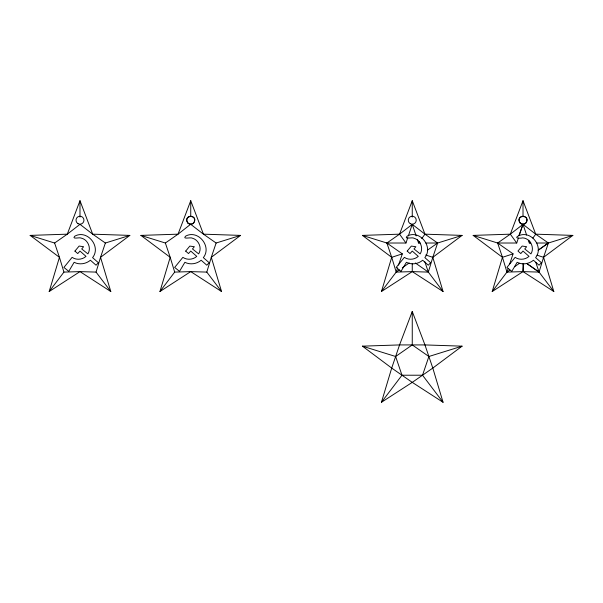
<?xml version="1.0" encoding="UTF-8"?>
<svg xmlns="http://www.w3.org/2000/svg" width="603" height="603" viewBox="0 0 603 603"><rect width="100%" height="100%" fill="white"/><g stroke="black" fill="none" stroke-linecap="round" stroke-linejoin="round"><path stroke-width="0.9" d="M79.988 217.065L79.988 200.716L92.689 234.168L105.367 243.017L129.826 235.404L100.543 257.315L96.05 272.096L110.794 291.535L100.543 257.315L105.367 243.017M165.365 243.017L170.197 257.315L159.938 291.535L174.682 272.096L170.197 257.315L140.906 235.404L165.365 243.017L178.043 234.168L190.744 224.195A5.05 4.47 69.2 0 0 193.563 223.027C199.472 214.374 182.016 214.374 187.925 223.027A5.05 4.47 -69.2 0 0 190.744 224.195M190.744 216.221L190.744 200.716L203.445 234.168L216.123 243.017L240.582 235.404L211.291 257.315L206.806 272.096L221.55 291.535L211.291 257.315L216.123 243.017M362.418 346.16L395.628 356.494L412.256 344.924L412.256 311.465L424.957 344.924L432.803 368.071L443.062 402.284L412.256 382.37L391.709 368.071L362.418 346.16L399.555 344.924L424.957 344.924L462.094 346.16L432.803 368.071L412.256 382.37L381.45 402.284L391.709 368.071L399.555 344.924L412.256 311.465M412.256 217.065L412.256 200.716L424.957 234.168L437.635 243.017L462.094 235.404L432.803 257.315L428.318 272.096L443.062 291.535L432.803 257.315L437.635 243.017L425.816 243.017M523.012 224.195A5.05 4.47 -69.2 0 1 520.193 223.027C514.284 214.374 531.74 214.374 525.831 223.027A5.05 4.47 69.2 0 1 523.012 224.195L519.273 235.471C512.829 238.328 520.17 238.547 522.695 237.868C530.165 238.253 534.974 247.569 530.934 253.901L524.746 248.956L526.623 246.725L522.168 246.047L517.969 251.021L520.766 253.569L523.012 251.067L529.035 256.373C525.296 259.765 519.281 260.24 515.135 257.353L506.942 267.423L511.781 271.358L517.155 262.297C522.356 265.019 528.997 263.993 533.436 260.24L539.052 265.192L541.411 262.72L535.607 257.632C543.906 247.147 531.778 230.519 519.273 235.471M523.668 263.858L523.012 271.614L492.206 291.535L502.457 257.315L497.633 243.017L473.174 235.404L502.457 257.315L506.95 272.096L492.206 291.535M49.19 291.535L59.441 257.315L54.609 243.017L30.15 235.404L59.441 257.315L63.926 272.096L49.19 291.535L79.988 271.614L96.05 272.096M381.45 291.535L391.709 257.315L386.877 243.017L362.418 235.404L391.709 257.315L396.194 272.096L381.45 291.535L412.256 271.614L428.318 272.096L424.814 261.672M543.559 257.315L539.074 272.096L553.81 291.535L543.559 257.315L548.391 243.017L572.85 235.404L543.559 257.315L536.994 255.175M443.062 291.535L412.256 271.614L396.194 272.096L397.656 267.755M398.53 265.147L402.329 253.855L386.877 243.017L399.555 234.168L412.256 224.339L424.957 234.168L462.094 235.404M386.877 243.017L405.97 243.017L407.771 237.68M408.367 235.901L412.256 224.339L416.145 235.901M535.788 262.328L539.074 272.096L523.012 271.614L506.95 272.096L508.148 268.531M509.731 263.812L513.078 253.855L497.633 243.017L510.311 234.168L523.012 224.339L535.713 234.168L548.391 243.017L538.2 250.222M497.633 243.017L516.726 243.017L518.384 238.087M443.062 402.284L422.53 375.217L428.884 356.494L462.094 346.16M518.836 235.66L523.012 224.339L526.607 235.027M79.988 200.716L67.287 234.168L54.609 243.017M190.744 200.716L178.043 234.168L140.906 235.404M405.97 243.017L399.555 234.168L412.256 200.716M516.726 243.017L510.311 234.168L523.012 200.716L535.713 234.168L532.879 238.072M417.344 239.459L418.535 243.017L419.605 241.539M421.746 238.592L424.957 234.168M529.215 240.936L528.356 240.22L529.291 243.017L530.06 241.961M381.45 402.284L401.982 375.217L422.53 375.217M396.194 272.096L399.254 269.948M402.314 267.8L409.196 262.968M427.331 250.245L437.635 243.017M506.95 272.096L509.889 270.031M514.525 266.782L519.53 263.27M538.2 250.162L548.391 243.017L536.874 243.017L536.504 242.331M159.938 291.535L190.744 271.614L206.806 272.096M391.709 257.315L402.329 253.855M502.457 257.315L513.078 253.855M30.15 235.404L67.287 234.168L79.988 224.339L92.689 234.168L129.826 235.404M362.418 235.404L399.555 234.168M473.174 235.404L510.311 234.168M63.926 272.096L79.988 271.614L110.794 291.535M174.682 272.096L190.744 271.614L221.55 291.535M418.535 243.017L420.359 243.017M529.291 243.017L530.836 243.017M535.713 234.168L572.85 235.404M240.582 235.404L203.445 234.168L190.744 224.339M425.726 255.009L432.803 257.315M553.81 291.535L523.012 271.614L522.959 263.805M526.766 263.519L539.074 272.096L526.826 263.503M412.256 344.924L428.884 356.494M415.316 262.968L428.318 272.096M395.628 356.494L401.982 375.217M523.012 200.716L523.012 216.221M412.256 263.526L412.256 271.614M74.923 251.104L77.742 253.569L79.988 251.067L86.01 256.373C82.279 259.765 76.264 260.24 72.111 257.353L63.918 267.423L68.765 271.358L74.139 262.297C79.34 265.019 85.98 263.993 90.412 260.24L96.035 265.192L98.395 262.72L92.583 257.632C101.538 246.491 87.043 229.019 74.599 236.286C71.636 239.783 79.875 236.956 81.224 238.11C87.925 239.564 91.573 248.052 87.91 253.901L81.722 248.956L83.598 246.725L79.144 246.047L74.923 251.104M185.679 251.104L188.498 253.569L190.744 251.067L196.766 256.373C193.035 259.765 187.02 260.24 182.867 257.353L174.674 267.423L179.513 271.358L184.895 262.297C190.096 265.019 196.736 263.993 201.168 260.24L206.784 265.192L209.151 262.72L203.339 257.632C212.135 246.657 198.236 229.374 185.739 236.067C181.744 239.828 190.94 236.926 192.485 238.23C198.907 240.017 202.209 248.202 198.666 253.901L192.478 248.956L194.354 246.725L189.824 246.084L185.679 251.104M407.191 251.104L410.01 253.569L412.256 251.067L418.278 256.373C414.547 259.765 408.525 260.24 404.379 257.353L396.186 267.423L401.025 271.358L406.399 262.297C411.608 265.019 418.241 263.993 422.68 260.24L428.296 265.192L430.655 262.72L424.851 257.632C433.64 246.657 419.748 229.374 407.251 236.067C403.256 239.828 412.452 236.926 413.997 238.23C420.412 240.017 423.713 248.202 420.178 253.901L413.99 248.956L415.866 246.725L411.329 246.084L407.191 251.104M520.193 223.027A3.987 3.987 0 0 0 526.864 221.241A3.987 3.987 0 0 0 521.979 216.356A3.987 3.987 0 0 0 520.193 223.027M410.259 223.66A3.987 3.987 0 0 0 416.243 220.208A3.987 3.987 0 0 0 410.259 216.756A3.987 3.987 0 0 0 410.259 223.66M187.925 223.027A3.987 3.987 0 0 0 194.596 221.241A3.987 3.987 0 0 0 189.711 216.356A3.987 3.987 0 0 0 187.925 223.027M77.998 223.66A3.987 3.987 0 0 0 83.975 220.208A3.987 3.987 0 0 0 77.998 216.756A3.987 3.987 0 0 0 77.998 223.66"/></g></svg>
